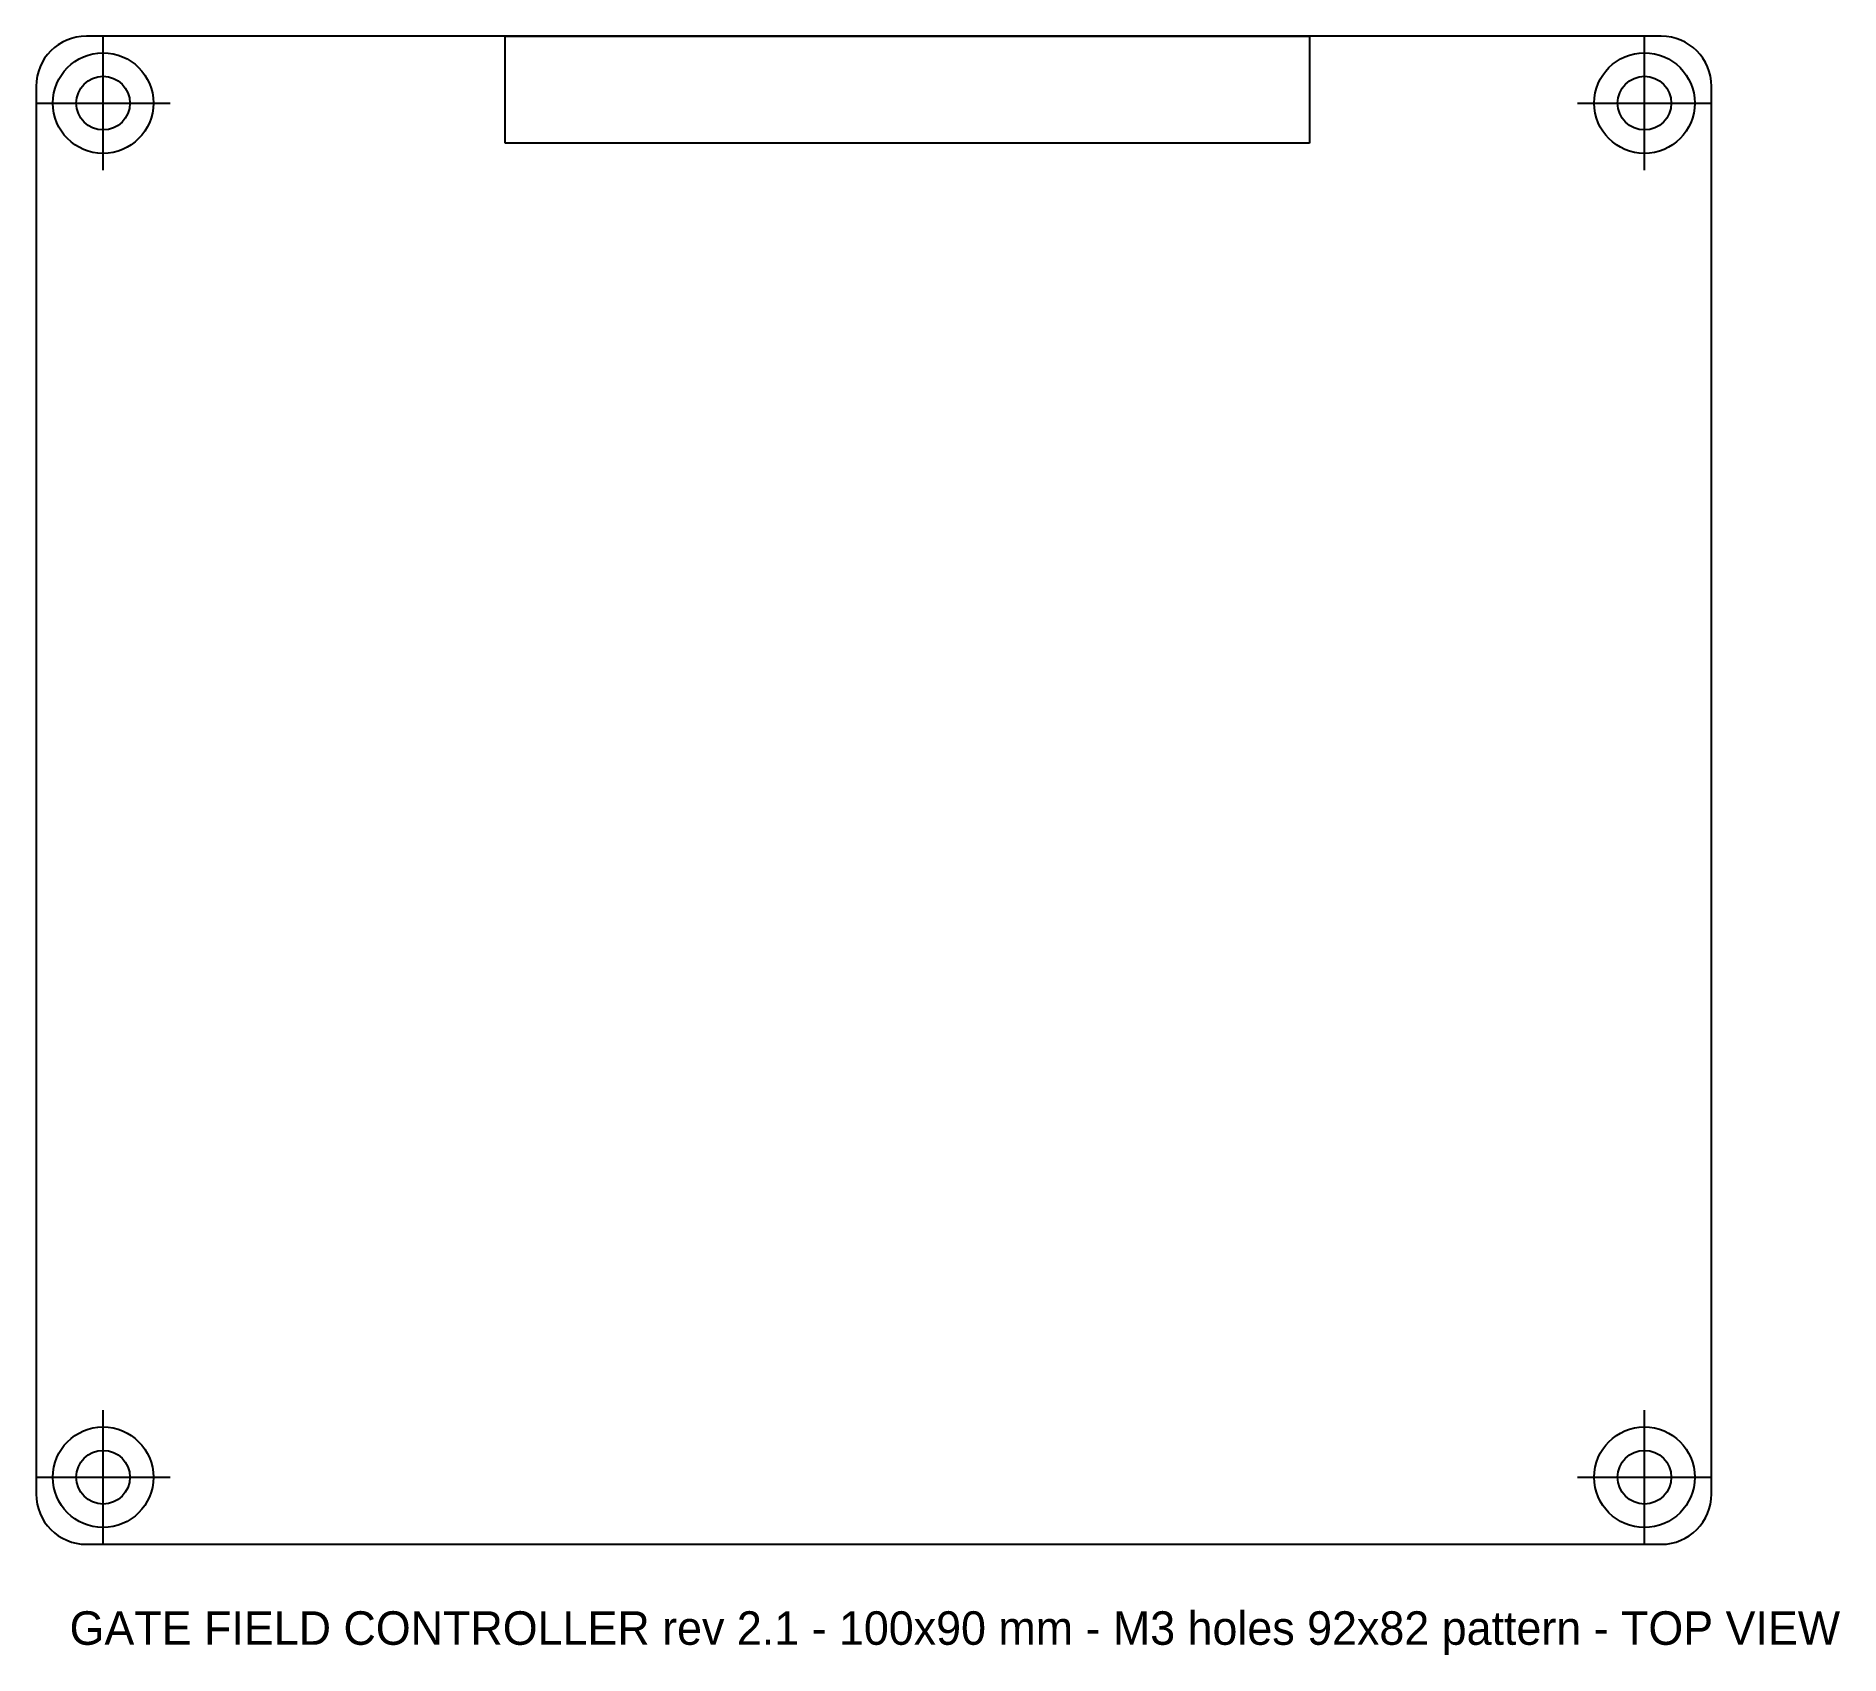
# Model space of a CAD drawing. Header units: metres. Extents: x 0 to 108, y -7 to 90.
import ezdxf

# ---------------------------------------------------------------- set-up
doc = ezdxf.new("R2010")
doc.units = ezdxf.units.M

msp = doc.modelspace()

# ---------------------------------------------------------------- linework, layer by layer
at = {"layer": 'ANTENNA_KEEPOUT_NO_METAL', "color": 6}
for p, q in [((28, 90), (76, 90)), ((28, 83.6), (28, 90)), ((76, 90), (76, 83.6)), ((76, 83.6), (28, 83.6))]:
    msp.add_line(p, q, dxfattribs=at)
at = {"layer": 'BOARD_OUTLINE', "color": 7}
for p, q in [((97, 90), (3, 90)), ((0, 87), (0, 3)), ((100, 3), (100, 87)), ((3, 0), (97, 0))]:
    msp.add_line(p, q, dxfattribs=at)
for centre, start, end in [((3, 87), 90, 180), ((97, 87), 0, 90), ((3, 3), 180, 270), ((97, 3), 270, 360)]:
    msp.add_arc(centre, 3, start, end, dxfattribs=at)
at = {"layer": 'CENTRE', "color": 8}
for p, q in [((4, 82), (4, 90)), ((96, 82), (96, 90)), ((0, 86), (8, 86)), ((92, 86), (100, 86)), ((4, 0), (4, 8)), ((96, 0), (96, 8)), ((0, 4), (8, 4)), ((92, 4), (100, 4))]:
    msp.add_line(p, q, dxfattribs=at)
at = {"layer": 'DRILL_M3', "color": 1}
for centre in [(4, 86), (96, 86), (4, 4), (96, 4)]:
    msp.add_circle(centre, 1.6, dxfattribs=at)
at = {"layer": 'STANDOFF_6MM', "color": 5}
for centre in [(4, 86), (96, 86), (4, 4), (96, 4)]:
    msp.add_circle(centre, 3, dxfattribs=at)

# ---------------------------------------------------------------- texts
at = {"layer": 'NOTES', "color": 3}
msp.add_text('GATE FIELD CONTROLLER rev 2.1 - 100x90 mm - M3 holes 92x82 pattern - TOP VIEW', height=2, dxfattribs=at).set_placement((2, -6))

doc.saveas('drawing.dxf')
